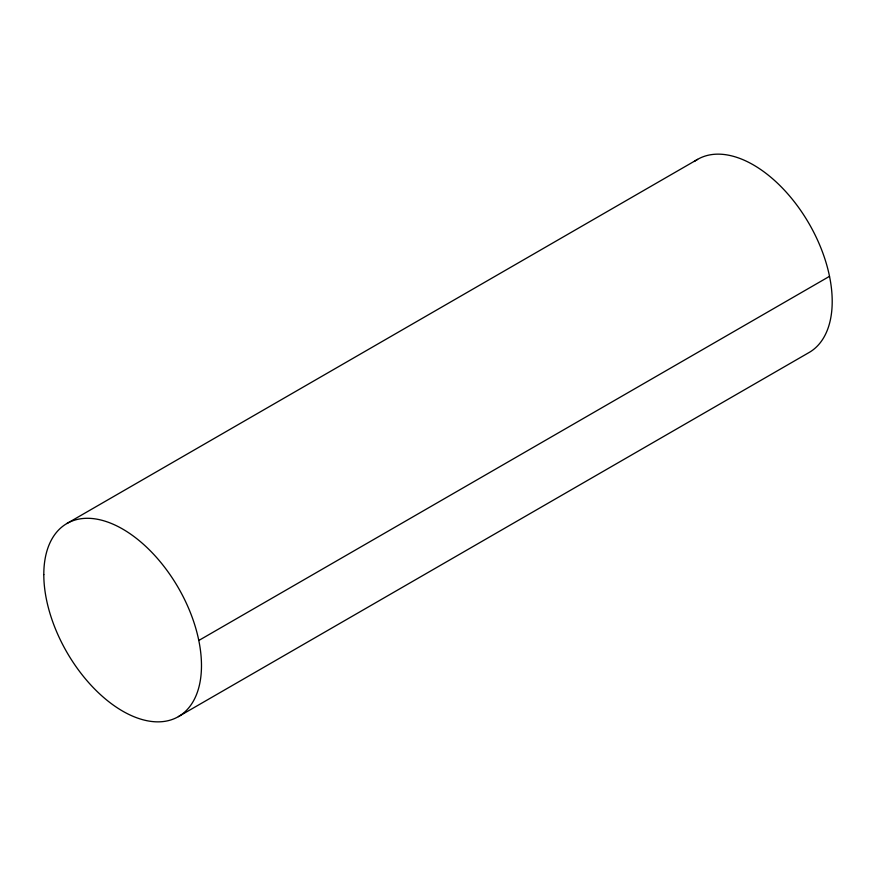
<?xml version="1.0" encoding="UTF-8"?>
<svg xmlns="http://www.w3.org/2000/svg" width="876" height="876" viewBox="0 0 876 876"><rect width="100%" height="100%" fill="white"/><g stroke="black" fill="none" stroke-linecap="round" stroke-linejoin="round"><path stroke-width="1.31" d="M66.894 523.509L697.614 159.366M198.797 640.476L829.517 276.334M178.386 716.634L809.106 352.491A111.493 64.375 60 0 0 807.409 220.851A111.493 64.375 60 0 0 694.361 161.48M43.8 574.557A111.493 64.375 60 0 0 162.06 721.671A111.493 64.375 60 0 0 162.06 563.991A111.493 64.375 60 0 0 43.8 574.557"/></g></svg>
